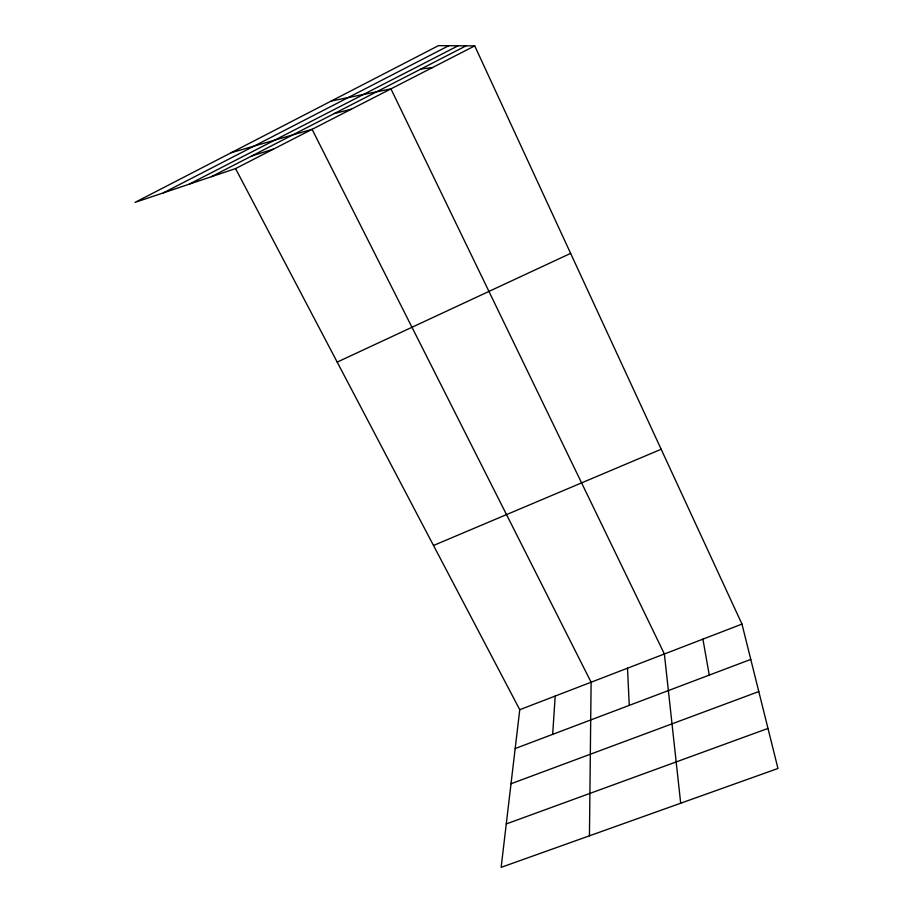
<?xml version="1.0" encoding="UTF-8"?>
<svg xmlns="http://www.w3.org/2000/svg" width="913" height="913" viewBox="0 0 913 913"><rect width="100%" height="100%" fill="white"/><g stroke="black" fill="none" stroke-linecap="round" stroke-linejoin="round"><path stroke-width="1.37" d="M589.444 835.817L591.11 682.216L312.075 129.326L231.251 152.688M552.673 734.36L555.195 696.048M235.554 168.585L519.759 709.709L501.146 867.35L777.967 768.472L741.972 624.093L474.726 45.878L438.457 45.65L135.033 202.389L235.554 168.585L474.726 45.878M163.359 192.871L448.774 45.718M189.128 184.198L458.098 45.776M211.371 176.711L466.087 45.833M337.194 362.096L570.625 253.38M433.504 545.472L661.16 449.253M519.759 709.709L741.972 624.093M515.172 748.546L750.771 659.403M511.018 783.753L758.783 691.563M506.27 823.937L767.981 728.426M251.714 155.986L273.535 149.104M334.341 113.532L351.208 109.252M331.248 101.035L390.935 88.869L664.379 653.982L680.687 803.223M420.996 69L432.5 67.551M702.907 639.146L709.275 675.106M627.505 668.19L629.262 705.372"/></g></svg>
